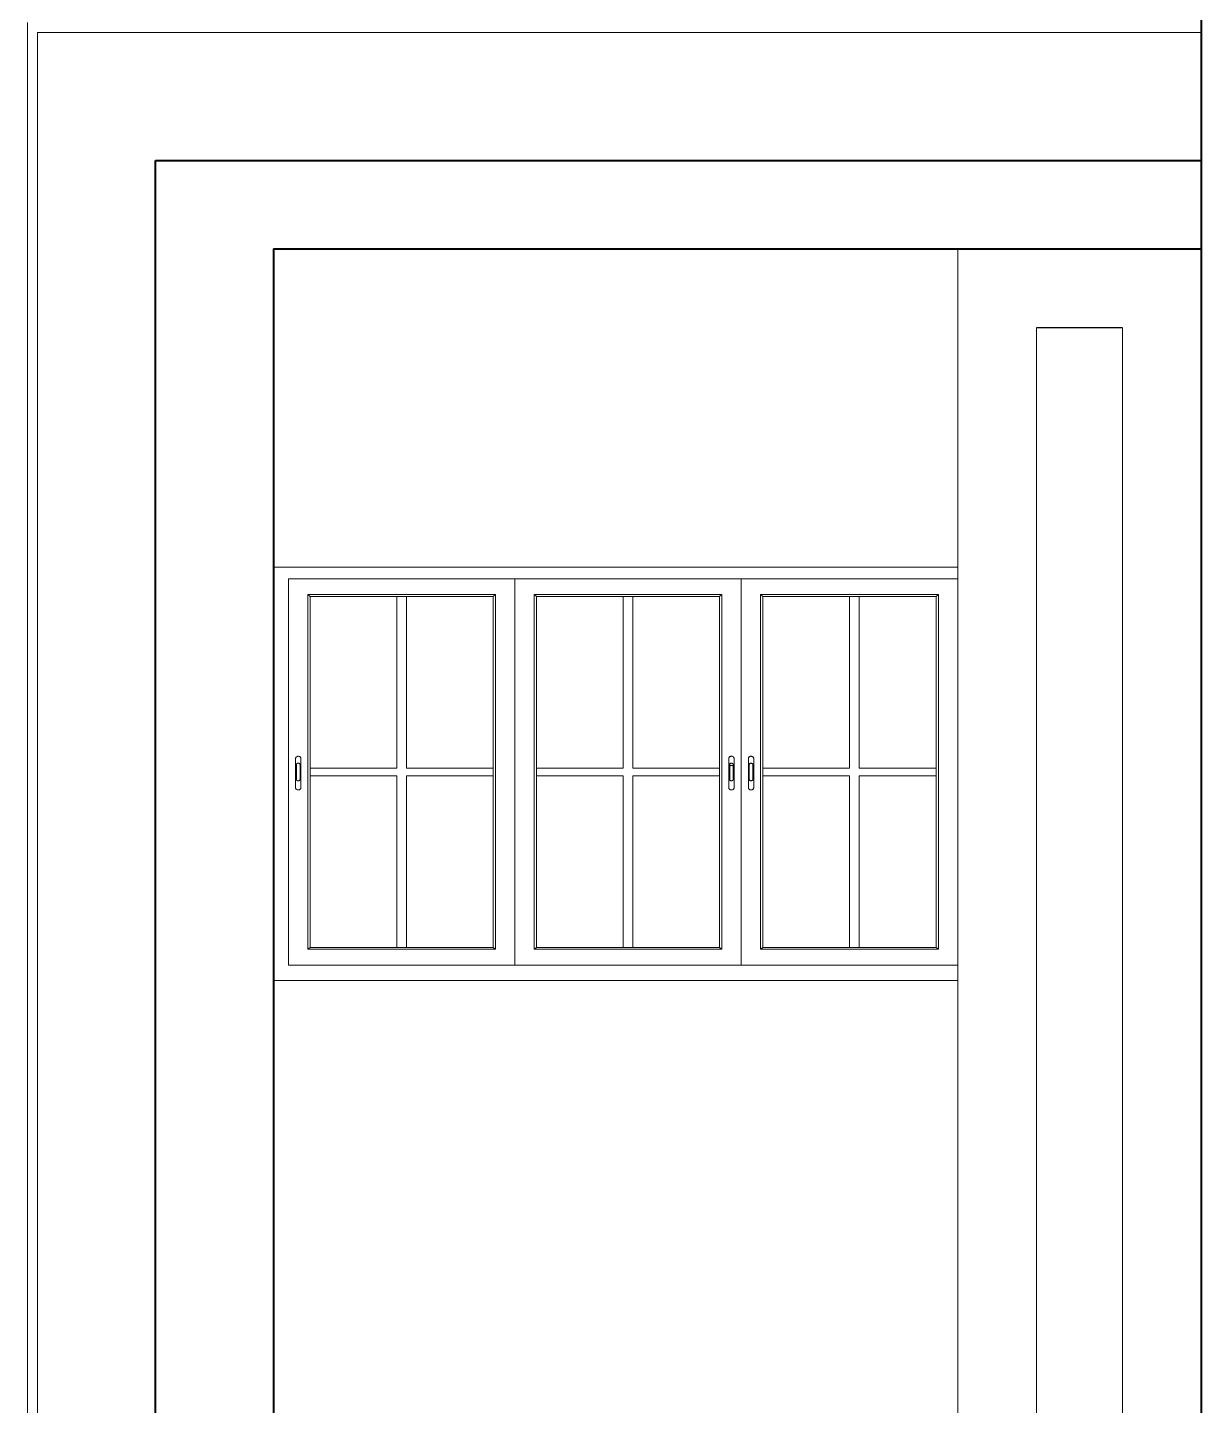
# Model space of a CAD drawing. Header units: inches. Extents: x 135267 to 147066, y -21506 to -19082.
# Drawn here: x 138846.2 to 138965.4, y -20254.8 to -20114.8 of the extents above; entities that cross this region are included whole.
import ezdxf

# ---------------------------------------------------------------- set-up
doc = ezdxf.new("R2010")
doc.units = ezdxf.units.IN
doc.header["$LTSCALE"] = 0.5
doc.header["$MEASUREMENT"] = 0
for name, color, linetype, lineweight in [('DIM 1-100', 4, 'Continuous', 13), ('HACTH', 253, 'Continuous', 9), ('wall', 1, 'Continuous', 40), ('wall light', 6, 'Continuous', 25), ('window', 4, 'Continuous', 13)]:
    doc.layers.add(name, color=color, linetype=linetype, lineweight=lineweight)

msp = doc.modelspace()

# ---------------------------------------------------------------- linework, layer by layer
at = {"layer": 'DIM 1-100'}
msp.add_line((138871.17, -20169.63), (138940.67, -20169.63), dxfattribs=at)
at = {"layer": 'HACTH'}
for p, q in [((138846.17, -20114.29), (138846.17, -20377.29)), ((138847.17, -20115.29), (138847.17, -20377.29)), ((138965.42, -20115.29), (138847.17, -20115.29)), ((138940.67, -20368.29), (138940.67, -20137.29)), ((138948.67, -20145.29), (138948.67, -20368.29)), ((138957.42, -20368.29), (138957.42, -20145.29))]:
    msp.add_line(p, q, dxfattribs=at)
at = {"layer": 'wall'}
for p, q in [((138965.42, -20377.29), (138965.42, -20048.29)), ((138859.17, -20128.29), (138965.42, -20128.29)), ((138859.17, -20377.29), (138859.17, -20128.29)), ((138871.17, -20137.29), (138965.42, -20137.29)), ((138871.17, -20137.29), (138871.17, -20368.29))]:
    msp.add_line(p, q, dxfattribs=at)
at = {"layer": 'wall light'}
msp.add_line((138957.42, -20145.29), (138948.67, -20145.29), dxfattribs=at)
at = {"layer": 'window'}
for p, q in [((138871.17, -20211.63), (138871.17, -20169.63)), ((138872.67, -20210.05), (138872.67, -20170.81)), ((138940.67, -20170.81), (138872.67, -20170.81)), ((138895.67, -20170.81), (138895.67, -20210.05)), ((138918.67, -20170.81), (138918.67, -20210.05)), ((138940.67, -20170.81), (138940.67, -20210.05)), ((138874.64, -20208.45), (138874.64, -20172.41)), ((138874.64, -20172.41), (138893.71, -20172.41)), ((138874.88, -20172.61), (138874.64, -20172.41)), ((138893.46, -20172.61), (138893.71, -20172.41)), ((138893.71, -20172.41), (138893.71, -20208.45)), ((138916.71, -20172.41), (138897.64, -20172.41)), ((138897.64, -20172.41), (138897.64, -20208.45)), ((138897.88, -20172.61), (138897.64, -20172.41)), ((138916.46, -20172.61), (138916.71, -20172.41)), ((138916.71, -20208.45), (138916.71, -20172.41)), ((138920.64, -20208.45), (138920.64, -20172.41)), ((138920.64, -20172.41), (138938.71, -20172.41)), ((138920.88, -20172.61), (138920.64, -20172.41)), ((138938.46, -20172.61), (138938.71, -20172.41)), ((138938.71, -20172.41), (138938.71, -20208.45)), ((138874.88, -20208.25), (138874.88, -20172.61)), ((138893.46, -20172.61), (138874.88, -20172.61)), ((138883.68, -20172.61), (138883.68, -20190.03)), ((138884.66, -20172.61), (138884.66, -20190.03)), ((138893.46, -20172.61), (138893.46, -20208.25)), ((138897.88, -20172.61), (138897.88, -20208.25)), ((138897.88, -20172.61), (138916.46, -20172.61)), ((138906.68, -20172.61), (138906.68, -20190.03)), ((138907.66, -20172.61), (138907.66, -20190.03)), ((138916.46, -20208.25), (138916.46, -20172.61)), ((138920.88, -20208.25), (138920.88, -20172.61)), ((138938.46, -20172.61), (138920.88, -20172.61)), ((138929.68, -20172.61), (138929.68, -20190.03)), ((138930.66, -20172.61), (138930.66, -20190.03)), ((138938.46, -20172.61), (138938.46, -20208.25)), ((138873.4, -20189.01), (138873.41, -20188.98)), ((138873.4, -20189.04), (138873.41, -20188.98)), ((138873.4, -20189.04), (138873.4, -20189.01)), ((138873.4, -20192.05), (138873.4, -20189.04)), ((138873.41, -20188.98), (138873.43, -20188.95)), ((138873.43, -20188.95), (138873.45, -20188.92)), ((138873.48, -20188.9), (138873.45, -20188.92)), ((138873.51, -20188.88), (138873.48, -20188.9)), ((138873.51, -20188.88), (138873.55, -20188.86)), ((138873.58, -20188.85), (138873.55, -20188.86)), ((138873.63, -20188.84), (138873.58, -20188.85)), ((138873.67, -20188.84), (138873.63, -20188.84)), ((138873.71, -20188.84), (138873.67, -20188.84)), ((138873.71, -20188.84), (138873.75, -20188.85)), ((138873.75, -20188.85), (138873.79, -20188.86)), ((138873.79, -20188.86), (138873.83, -20188.88)), ((138873.83, -20188.88), (138873.86, -20188.9)), ((138873.86, -20188.9), (138873.89, -20188.92)), ((138873.91, -20188.95), (138873.89, -20188.92)), ((138873.93, -20188.98), (138873.91, -20188.95)), ((138873.93, -20189.01), (138873.93, -20188.98)), ((138873.93, -20189.01), (138873.94, -20189.04)), ((138873.94, -20189.04), (138873.94, -20192.05)), ((138917.42, -20188.98), (138917.41, -20189.01)), ((138917.41, -20189.01), (138917.41, -20189.04)), ((138917.41, -20189.04), (138917.41, -20192.05)), ((138917.44, -20188.95), (138917.42, -20188.98)), ((138917.46, -20188.92), (138917.44, -20188.95)), ((138917.49, -20188.9), (138917.46, -20188.92)), ((138917.52, -20188.88), (138917.49, -20188.9)), ((138917.55, -20188.86), (138917.52, -20188.88)), ((138917.59, -20188.85), (138917.55, -20188.86)), ((138917.63, -20188.84), (138917.59, -20188.85)), ((138917.68, -20188.84), (138917.63, -20188.84)), ((138917.72, -20188.84), (138917.68, -20188.84)), ((138917.76, -20188.85), (138917.72, -20188.84)), ((138917.8, -20188.86), (138917.76, -20188.85)), ((138917.84, -20188.88), (138917.8, -20188.86)), ((138917.87, -20188.9), (138917.84, -20188.88)), ((138917.9, -20188.92), (138917.87, -20188.9)), ((138917.92, -20188.95), (138917.9, -20188.92)), ((138917.93, -20188.98), (138917.92, -20188.95)), ((138917.94, -20189.01), (138917.93, -20188.98)), ((138917.95, -20189.04), (138917.93, -20188.98)), ((138917.95, -20189.04), (138917.94, -20189.01)), ((138917.95, -20192.05), (138917.95, -20189.04)), ((138919.4, -20189.01), (138919.41, -20188.98)), ((138919.4, -20189.04), (138919.41, -20188.98)), ((138919.4, -20189.04), (138919.4, -20189.01)), ((138919.4, -20192.05), (138919.4, -20189.04)), ((138919.41, -20188.98), (138919.43, -20188.95)), ((138919.43, -20188.95), (138919.45, -20188.92)), ((138919.48, -20188.9), (138919.45, -20188.92)), ((138919.51, -20188.88), (138919.48, -20188.9)), ((138919.51, -20188.88), (138919.55, -20188.86)), ((138919.58, -20188.85), (138919.55, -20188.86)), ((138919.63, -20188.84), (138919.58, -20188.85)), ((138919.67, -20188.84), (138919.63, -20188.84)), ((138919.71, -20188.84), (138919.67, -20188.84)), ((138919.71, -20188.84), (138919.75, -20188.85)), ((138919.75, -20188.85), (138919.79, -20188.86)), ((138919.79, -20188.86), (138919.83, -20188.88)), ((138919.83, -20188.88), (138919.86, -20188.9)), ((138919.86, -20188.9), (138919.89, -20188.92)), ((138919.91, -20188.95), (138919.89, -20188.92)), ((138919.93, -20188.98), (138919.91, -20188.95)), ((138919.93, -20189.01), (138919.93, -20188.98)), ((138919.93, -20189.01), (138919.94, -20189.04)), ((138919.94, -20189.04), (138919.94, -20192.05)), ((138873.5, -20189.64), (138873.49, -20189.66)), ((138873.49, -20189.66), (138873.49, -20189.68)), ((138873.49, -20189.68), (138873.49, -20191.19)), ((138873.51, -20189.62), (138873.5, -20189.64)), ((138873.52, -20189.6), (138873.51, -20189.62)), ((138873.54, -20189.58), (138873.52, -20189.6)), ((138873.56, -20189.57), (138873.54, -20189.58)), ((138873.59, -20189.56), (138873.56, -20189.57)), ((138873.61, -20189.55), (138873.59, -20189.56)), ((138873.64, -20189.55), (138873.61, -20189.55)), ((138873.67, -20189.54), (138873.64, -20189.55)), ((138873.7, -20189.55), (138873.67, -20189.54)), ((138873.72, -20189.55), (138873.7, -20189.55)), ((138873.75, -20189.56), (138873.72, -20189.55)), ((138873.77, -20189.57), (138873.75, -20189.56)), ((138873.8, -20189.58), (138873.77, -20189.57)), ((138873.82, -20189.6), (138873.8, -20189.58)), ((138873.83, -20189.62), (138873.82, -20189.6)), ((138873.84, -20189.64), (138873.83, -20189.62)), ((138873.85, -20189.66), (138873.84, -20189.64)), ((138873.85, -20189.68), (138873.85, -20189.66)), ((138873.85, -20191.19), (138873.85, -20189.68)), ((138874.88, -20190.03), (138883.68, -20190.03)), ((138884.66, -20190.03), (138893.46, -20190.03)), ((138906.68, -20190.03), (138897.88, -20190.03)), ((138916.46, -20190.03), (138907.66, -20190.03)), ((138917.5, -20189.64), (138917.52, -20189.62)), ((138917.5, -20189.66), (138917.5, -20189.64)), ((138917.5, -20189.68), (138917.5, -20189.66)), ((138917.5, -20189.9), (138917.5, -20189.68)), ((138917.5, -20189.86), (138917.52, -20189.84)), ((138917.5, -20189.88), (138917.5, -20189.86)), ((138917.5, -20189.9), (138917.5, -20189.88)), ((138917.5, -20191.19), (138917.5, -20189.9)), ((138917.52, -20189.62), (138917.53, -20189.6)), ((138917.52, -20189.84), (138917.53, -20189.82)), ((138917.53, -20189.6), (138917.55, -20189.58)), ((138917.53, -20189.82), (138917.55, -20189.8)), ((138917.55, -20189.58), (138917.57, -20189.57)), ((138917.55, -20189.8), (138917.57, -20189.79)), ((138917.57, -20189.57), (138917.59, -20189.56)), ((138917.57, -20189.79), (138917.59, -20189.78)), ((138917.59, -20189.56), (138917.62, -20189.55)), ((138917.59, -20189.78), (138917.62, -20189.77)), ((138917.62, -20189.55), (138917.65, -20189.55)), ((138917.62, -20189.77), (138917.65, -20189.77)), ((138917.65, -20189.55), (138917.68, -20189.54)), ((138917.65, -20189.77), (138917.68, -20189.77)), ((138917.68, -20189.54), (138917.71, -20189.55)), ((138917.68, -20189.77), (138917.71, -20189.77)), ((138917.71, -20189.55), (138917.73, -20189.55)), ((138917.71, -20189.77), (138917.73, -20189.77)), ((138917.73, -20189.55), (138917.76, -20189.56)), ((138917.73, -20189.77), (138917.76, -20189.78)), ((138917.76, -20189.56), (138917.78, -20189.57)), ((138917.76, -20189.78), (138917.78, -20189.79)), ((138917.78, -20189.57), (138917.81, -20189.58)), ((138917.78, -20189.79), (138917.81, -20189.8)), ((138917.81, -20189.58), (138917.82, -20189.6)), ((138917.81, -20189.8), (138917.82, -20189.82)), ((138917.82, -20189.6), (138917.84, -20189.62)), ((138917.82, -20189.82), (138917.84, -20189.84)), ((138917.84, -20189.62), (138917.85, -20189.64)), ((138917.84, -20189.84), (138917.85, -20189.86)), ((138917.85, -20189.64), (138917.86, -20189.66)), ((138917.85, -20189.86), (138917.86, -20189.88)), ((138917.86, -20189.66), (138917.86, -20189.68)), ((138917.86, -20191.19), (138917.86, -20189.68)), ((138917.86, -20189.88), (138917.86, -20189.9)), ((138919.5, -20189.64), (138919.49, -20189.66)), ((138919.49, -20189.66), (138919.49, -20189.68)), ((138919.49, -20189.68), (138919.49, -20191.19)), ((138919.51, -20189.62), (138919.5, -20189.64)), ((138919.52, -20189.6), (138919.51, -20189.62)), ((138919.54, -20189.58), (138919.52, -20189.6)), ((138919.56, -20189.57), (138919.54, -20189.58)), ((138919.59, -20189.56), (138919.56, -20189.57)), ((138919.61, -20189.55), (138919.59, -20189.56)), ((138919.64, -20189.55), (138919.61, -20189.55)), ((138919.67, -20189.54), (138919.64, -20189.55)), ((138919.7, -20189.55), (138919.67, -20189.54)), ((138919.72, -20189.55), (138919.7, -20189.55)), ((138919.75, -20189.56), (138919.72, -20189.55)), ((138919.77, -20189.57), (138919.75, -20189.56)), ((138919.8, -20189.58), (138919.77, -20189.57)), ((138919.82, -20189.6), (138919.8, -20189.58)), ((138919.83, -20189.62), (138919.82, -20189.6)), ((138919.84, -20189.64), (138919.83, -20189.62)), ((138919.85, -20189.66), (138919.84, -20189.64)), ((138919.85, -20189.68), (138919.85, -20189.66)), ((138919.85, -20191.19), (138919.85, -20189.68)), ((138920.88, -20190.03), (138929.68, -20190.03)), ((138930.66, -20190.03), (138938.46, -20190.03)), ((138873.4, -20192.08), (138873.4, -20192.05)), ((138873.41, -20192.11), (138873.4, -20192.08)), ((138873.41, -20192.11), (138873.43, -20192.14)), ((138873.43, -20192.14), (138873.45, -20192.17)), ((138873.45, -20192.17), (138873.48, -20192.19)), ((138873.51, -20192.21), (138873.48, -20192.19)), ((138873.49, -20191.21), (138873.49, -20191.19)), ((138873.5, -20191.23), (138873.49, -20191.21)), ((138873.51, -20191.25), (138873.5, -20191.23)), ((138873.52, -20191.27), (138873.51, -20191.25)), ((138873.54, -20191.29), (138873.52, -20191.27)), ((138873.56, -20191.3), (138873.54, -20191.29)), ((138873.59, -20191.31), (138873.56, -20191.3)), ((138873.61, -20191.32), (138873.59, -20191.31)), ((138873.64, -20191.32), (138873.61, -20191.32)), ((138873.67, -20191.33), (138873.64, -20191.32)), ((138873.7, -20191.32), (138873.67, -20191.33)), ((138873.72, -20191.32), (138873.7, -20191.32)), ((138873.75, -20191.31), (138873.72, -20191.32)), ((138873.77, -20191.3), (138873.75, -20191.31)), ((138873.8, -20191.29), (138873.77, -20191.3)), ((138873.82, -20191.27), (138873.8, -20191.29)), ((138873.83, -20191.25), (138873.82, -20191.27)), ((138873.84, -20191.23), (138873.83, -20191.25)), ((138873.83, -20192.21), (138873.86, -20192.19)), ((138873.85, -20191.21), (138873.84, -20191.23)), ((138873.85, -20191.19), (138873.85, -20191.21)), ((138873.86, -20192.19), (138873.89, -20192.17)), ((138873.89, -20192.17), (138873.91, -20192.14)), ((138873.93, -20192.11), (138873.91, -20192.14)), ((138873.93, -20192.08), (138873.94, -20192.05)), ((138873.94, -20192.05), (138873.93, -20192.11)), ((138873.93, -20192.08), (138873.93, -20192.11)), ((138874.88, -20190.83), (138883.68, -20190.83)), ((138883.68, -20190.83), (138883.68, -20208.25)), ((138884.66, -20190.83), (138893.46, -20190.83)), ((138884.66, -20190.83), (138884.66, -20208.25)), ((138906.68, -20190.83), (138897.88, -20190.83)), ((138906.68, -20190.83), (138906.68, -20208.25)), ((138907.66, -20190.83), (138907.66, -20208.25)), ((138916.46, -20190.83), (138907.66, -20190.83)), ((138917.41, -20192.08), (138917.41, -20192.05)), ((138917.41, -20192.05), (138917.42, -20192.11)), ((138917.41, -20192.08), (138917.42, -20192.11)), ((138917.42, -20192.11), (138917.44, -20192.14)), ((138917.44, -20192.14), (138917.46, -20192.17)), ((138917.46, -20192.17), (138917.49, -20192.19)), ((138917.49, -20192.19), (138917.52, -20192.21)), ((138917.5, -20191.19), (138917.5, -20191.21)), ((138917.5, -20191.21), (138917.5, -20191.23)), ((138917.5, -20191.23), (138917.52, -20191.25)), ((138917.52, -20191.25), (138917.53, -20191.27)), ((138917.53, -20191.27), (138917.55, -20191.29)), ((138917.55, -20191.29), (138917.57, -20191.3)), ((138917.57, -20191.3), (138917.59, -20191.31)), ((138917.59, -20191.31), (138917.62, -20191.32)), ((138917.62, -20191.32), (138917.65, -20191.32)), ((138917.65, -20191.32), (138917.68, -20191.33)), ((138917.68, -20191.33), (138917.71, -20191.32)), ((138917.71, -20191.32), (138917.73, -20191.32)), ((138917.73, -20191.32), (138917.76, -20191.31)), ((138917.76, -20191.31), (138917.78, -20191.3)), ((138917.78, -20191.3), (138917.81, -20191.29)), ((138917.81, -20191.29), (138917.82, -20191.27)), ((138917.82, -20191.27), (138917.84, -20191.25)), ((138917.84, -20191.25), (138917.85, -20191.23)), ((138917.84, -20192.21), (138917.87, -20192.19)), ((138917.85, -20191.23), (138917.86, -20191.21)), ((138917.86, -20191.21), (138917.86, -20191.19)), ((138917.87, -20192.19), (138917.9, -20192.17)), ((138917.9, -20192.17), (138917.92, -20192.14)), ((138917.92, -20192.14), (138917.93, -20192.11)), ((138917.93, -20192.11), (138917.94, -20192.08)), ((138917.94, -20192.08), (138917.95, -20192.05)), ((138919.4, -20192.08), (138919.4, -20192.05)), ((138919.41, -20192.11), (138919.4, -20192.08)), ((138919.41, -20192.11), (138919.43, -20192.14)), ((138919.43, -20192.14), (138919.45, -20192.17)), ((138919.45, -20192.17), (138919.48, -20192.19)), ((138919.51, -20192.21), (138919.48, -20192.19)), ((138919.49, -20191.21), (138919.49, -20191.19)), ((138919.5, -20191.23), (138919.49, -20191.21)), ((138919.51, -20191.25), (138919.5, -20191.23)), ((138919.52, -20191.27), (138919.51, -20191.25)), ((138919.54, -20191.29), (138919.52, -20191.27)), ((138919.56, -20191.3), (138919.54, -20191.29)), ((138919.59, -20191.31), (138919.56, -20191.3)), ((138919.61, -20191.32), (138919.59, -20191.31)), ((138919.64, -20191.32), (138919.61, -20191.32)), ((138919.67, -20191.33), (138919.64, -20191.32)), ((138919.7, -20191.32), (138919.67, -20191.33)), ((138919.72, -20191.32), (138919.7, -20191.32)), ((138919.75, -20191.31), (138919.72, -20191.32)), ((138919.77, -20191.3), (138919.75, -20191.31)), ((138919.8, -20191.29), (138919.77, -20191.3)), ((138919.82, -20191.27), (138919.8, -20191.29)), ((138919.83, -20191.25), (138919.82, -20191.27)), ((138919.84, -20191.23), (138919.83, -20191.25)), ((138919.83, -20192.21), (138919.86, -20192.19)), ((138919.85, -20191.21), (138919.84, -20191.23)), ((138919.85, -20191.19), (138919.85, -20191.21)), ((138919.86, -20192.19), (138919.89, -20192.17)), ((138919.89, -20192.17), (138919.91, -20192.14)), ((138919.93, -20192.11), (138919.91, -20192.14)), ((138919.93, -20192.08), (138919.94, -20192.05)), ((138919.94, -20192.05), (138919.93, -20192.11)), ((138919.93, -20192.08), (138919.93, -20192.11)), ((138920.88, -20190.83), (138929.68, -20190.83)), ((138929.68, -20190.83), (138929.68, -20208.25)), ((138930.66, -20190.83), (138938.46, -20190.83)), ((138930.66, -20190.83), (138930.66, -20208.25)), ((138873.55, -20192.23), (138873.51, -20192.21)), ((138873.55, -20192.23), (138873.58, -20192.24)), ((138873.63, -20192.25), (138873.58, -20192.24)), ((138873.67, -20192.25), (138873.63, -20192.25)), ((138873.67, -20192.25), (138873.71, -20192.25)), ((138873.71, -20192.25), (138873.75, -20192.24)), ((138873.79, -20192.23), (138873.75, -20192.24)), ((138873.83, -20192.21), (138873.79, -20192.23)), ((138917.52, -20192.21), (138917.55, -20192.23)), ((138917.55, -20192.23), (138917.59, -20192.24)), ((138917.59, -20192.24), (138917.63, -20192.25)), ((138917.63, -20192.25), (138917.68, -20192.25)), ((138917.68, -20192.25), (138917.72, -20192.25)), ((138917.72, -20192.25), (138917.76, -20192.24)), ((138917.76, -20192.24), (138917.8, -20192.23)), ((138917.8, -20192.23), (138917.84, -20192.21)), ((138919.55, -20192.23), (138919.51, -20192.21)), ((138919.55, -20192.23), (138919.58, -20192.24)), ((138919.63, -20192.25), (138919.58, -20192.24)), ((138919.67, -20192.25), (138919.63, -20192.25)), ((138919.67, -20192.25), (138919.71, -20192.25)), ((138919.71, -20192.25), (138919.75, -20192.24)), ((138919.79, -20192.23), (138919.75, -20192.24)), ((138919.83, -20192.21), (138919.79, -20192.23)), ((138874.64, -20208.45), (138874.88, -20208.25)), ((138893.71, -20208.45), (138874.64, -20208.45)), ((138893.46, -20208.25), (138874.88, -20208.25)), ((138893.46, -20208.25), (138893.71, -20208.45)), ((138897.88, -20208.25), (138897.64, -20208.45)), ((138897.64, -20208.45), (138916.71, -20208.45)), ((138897.88, -20208.25), (138916.46, -20208.25)), ((138916.71, -20208.45), (138916.46, -20208.25)), ((138920.64, -20208.45), (138920.88, -20208.25)), ((138938.71, -20208.45), (138920.64, -20208.45)), ((138938.46, -20208.25), (138920.88, -20208.25)), ((138938.46, -20208.25), (138938.71, -20208.45)), ((138872.67, -20210.05), (138895.67, -20210.05)), ((138918.67, -20210.05), (138895.67, -20210.05)), ((138918.67, -20210.05), (138940.67, -20210.05)), ((138940.67, -20211.63), (138871.17, -20211.63))]:
    msp.add_line(p, q, dxfattribs=at)

doc.saveas('drawing.dxf')
